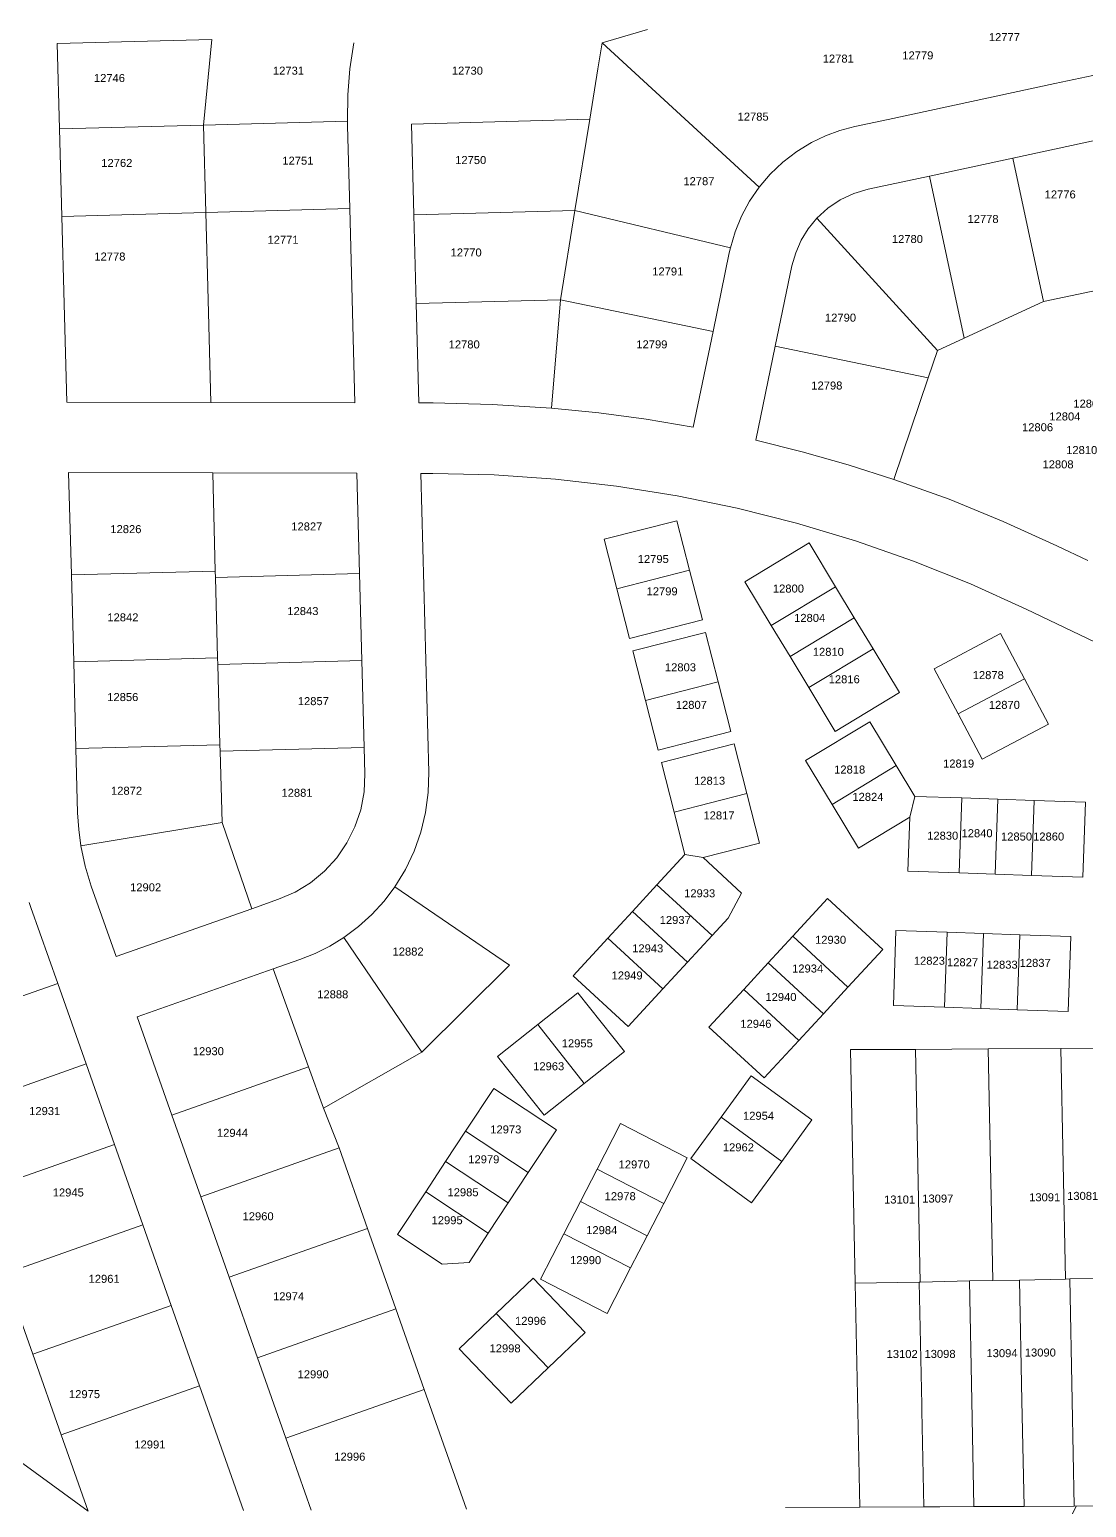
# Model space of a CAD drawing. Header units: feet. Extents: x 865220 to 2843873, y -2240498 to 972474.
# Drawn here: x 2839183 to 2840173, y 971089 to 972474 of the extents above; entities that cross this region are included whole.
import ezdxf
from ezdxf.enums import TextEntityAlignment as Align

# ---------------------------------------------------------------- set-up
doc = ezdxf.new("R2010")
doc.units = ezdxf.units.FT
doc.header["$LTSCALE"] = 0.015
doc.header["$MEASUREMENT"] = 0
doc.layers.add('Dakota County Addresses', color=7, linetype='Continuous', lineweight=5)
doc.layers.add('Dakota County Parcels', color=7, linetype='Continuous', lineweight=5)
doc.styles.add('Dimensions 100', font='arial.ttf')

# ---------------------------------------------------------------- blocks, each defined once
blk = doc.blocks.new('ACMAP_ANN_TEMPLATE_Dakota County Addresses')
at = {"layer": 'Dakota County Addresses', "style": 'Dimensions 100'}
blk.add_attdef('DakotaCountyAddress', text='', height=50, dxfattribs=at).set_placement((0, 0), align=Align.CENTER)

msp = doc.modelspace()

# ---------------------------------------------------------------- linework, layer by layer
at = {"layer": 'Dakota County Parcels', "lineweight": 5}
for p, q in [((2839208.5, 972460.6), (2839353.5, 972464.5)), ((2839345.6, 972384.2), (2839353.5, 972464.5)), ((2839719.4, 972461.3), (2839761.8, 972473.8)), ((2839210.7, 972380.7), (2839208.5, 972460.6)), ((2839715.4, 972436.9), (2839719.4, 972461.3)), ((2839719.4, 972461.3), (2839866.4, 972325.9)), ((2839707.7, 972389.7), (2839715.4, 972436.9)), ((2840143.7, 972423.1), (2840221.9, 972439.8)), ((2840065.5, 972406.3), (2840143.7, 972423.1)), ((2839987.3, 972389.5), (2840065.5, 972406.3)), ((2839210.7, 972380.7), (2839345.6, 972384.2)), ((2839345.6, 972384.2), (2839480.5, 972387.8)), ((2839347.7, 972302.3), (2839345.6, 972384.2)), ((2839480.5, 972387.8), (2839480.6, 972383.6)), ((2839482.7, 972305.9), (2839480.6, 972383.6)), ((2839540.6, 972385.2), (2839707.7, 972389.7)), ((2839542.8, 972300.2), (2839540.6, 972385.2)), ((2839693.8, 972304.2), (2839707.7, 972389.7)), ((2839956.1, 972382.9), (2839987.3, 972389.5)), ((2839212.8, 972298.7), (2839210.7, 972380.7)), ((2840104.2, 972353.2), (2840182.4, 972370)), ((2840026, 972336.5), (2840104.2, 972353.2)), ((2840104.2, 972353.2), (2840133, 972218.8)), ((2839968.6, 972324.2), (2840026, 972336.5)), ((2840026, 972336.5), (2840058.5, 972184.6)), ((2839212.8, 972298.7), (2839347.7, 972302.3)), ((2839347.7, 972302.3), (2839482.7, 972305.9)), ((2839487.5, 972123.9), (2839482.7, 972305.9)), ((2839542.8, 972300.2), (2839693.8, 972304.2)), ((2839545.1, 972217), (2839542.8, 972300.2)), ((2839680.3, 972220.6), (2839693.8, 972304.2)), ((2839693.8, 972304.2), (2839839.5, 972269.2)), ((2839920.5, 972297), (2840033.6, 972173.1)), ((2839823.2, 972190.9), (2839838.5, 972264.6)), ((2839839.5, 972269.2), (2839838.5, 972264.6)), ((2839881.6, 972177), (2839897.2, 972252.3)), ((2840133, 972218.8), (2840211.2, 972235.5)), ((2839545.1, 972217), (2839680.3, 972220.6)), ((2839547.5, 972123.8), (2839545.1, 972217)), ((2839671.7, 972119), (2839680.3, 972220.6)), ((2839680.3, 972220.6), (2839823.2, 972190.9)), ((2840058.5, 972184.6), (2840133, 972218.8)), ((2839804.5, 972101.1), (2839823.2, 972190.9)), ((2839863.3, 972088.9), (2839881.6, 972177)), ((2839881.6, 972177), (2840024.8, 972147.3)), ((2840033.6, 972173.1), (2840058.5, 972184.6)), ((2840024.8, 972147.3), (2840033.6, 972173.1)), ((2839992.7, 972052.2), (2840024.8, 972147.3)), ((2839217.5, 972124.6), (2839352.5, 972124.3)), ((2839352.5, 972124.3), (2839487.5, 972123.9)), ((2839547.5, 972123.8), (2839560.8, 972123.8)), ((2839221.8, 971962.7), (2839219.2, 972058.6)), ((2839219.2, 972058.6), (2839354.3, 972058.3)), ((2839356.7, 971966.3), (2839354.3, 972058.3)), ((2839354.3, 972058.3), (2839489.3, 972058)), ((2839491.8, 971963.9), (2839489.3, 972058)), ((2839556.8, 971777.7), (2839549.3, 972057.8)), ((2839549.3, 972057.8), (2839560.6, 972057.8)), ((2839721.2, 971996), (2839789.3, 972013.4)), ((2839789.3, 972013.4), (2839801.2, 971967)), ((2839721.2, 971996), (2839733.1, 971949.5)), ((2839853, 971956.3), (2839913.2, 971992.7)), ((2839913.2, 971992.7), (2839938, 971951.6)), ((2840145.4, 971990), (2840174.5, 971976)), ((2839221.8, 971962.7), (2839356.7, 971966.3)), ((2839356.9, 971960.3), (2839356.7, 971966.3)), ((2839733.1, 971949.5), (2839801.2, 971967)), ((2839801.2, 971967), (2839813.2, 971920.5)), ((2839224, 971881.2), (2839221.8, 971962.7)), ((2839356.9, 971960.3), (2839491.8, 971963.9)), ((2839358.9, 971884.8), (2839356.9, 971960.3)), ((2839494, 971882.4), (2839491.8, 971963.9)), ((2839853, 971956.3), (2839877.8, 971915.2)), ((2839733.1, 971949.5), (2839745, 971903)), ((2839877.8, 971915.2), (2839938, 971951.6)), ((2839938, 971951.6), (2839955.6, 971922.5)), ((2840116.8, 971930.5), (2840721.7, 971640)), ((2839745, 971903), (2839813.2, 971920.5)), ((2839877.8, 971915.2), (2839895.4, 971886.1)), ((2839895.4, 971886.1), (2839955.6, 971922.5)), ((2839955.6, 971922.5), (2839973.2, 971893.4)), ((2839748, 971891.4), (2839816.1, 971908.8)), ((2839816.1, 971908.8), (2839828.1, 971862.4)), ((2840030.5, 971874.7), (2840092.7, 971907.6)), ((2840092.7, 971907.6), (2840115.1, 971865.2)), ((2839224, 971881.2), (2839358.9, 971884.8)), ((2839359.1, 971878.8), (2839358.9, 971884.8)), ((2839748, 971891.4), (2839759.9, 971844.9)), ((2839895.4, 971886.1), (2839913, 971857)), ((2839913, 971857), (2839973.2, 971893.4)), ((2839973.2, 971893.4), (2839998, 971852.4)), ((2839226.1, 971799.8), (2839224, 971881.2)), ((2839359.1, 971878.8), (2839494, 971882.4)), ((2839361.1, 971803.3), (2839359.1, 971878.8)), ((2839496.2, 971801), (2839494, 971882.4)), ((2840030.5, 971874.7), (2840053, 971832.3)), ((2839759.9, 971844.9), (2839828.1, 971862.4)), ((2839828.1, 971862.4), (2839840, 971815.9)), ((2839913, 971857), (2839937.8, 971816)), ((2840053, 971832.3), (2840115.1, 971865.2)), ((2840115.1, 971865.2), (2840137.6, 971822.8)), ((2839759.9, 971844.9), (2839771.9, 971798.4)), ((2839937.8, 971816), (2839998, 971852.4)), ((2840053, 971832.3), (2840075.4, 971789.9)), ((2839771.9, 971798.4), (2839840, 971815.9)), ((2839910, 971788.6), (2839970.1, 971825)), ((2839970.1, 971825), (2839995, 971783.9)), ((2840075.4, 971789.9), (2840137.6, 971822.8)), ((2839226.1, 971799.8), (2839361.1, 971803.3)), ((2839227.7, 971739.5), (2839226.1, 971799.8)), ((2839361.2, 971797.4), (2839361.1, 971803.3)), ((2839361.2, 971797.4), (2839496.2, 971801)), ((2839496.8, 971776.1), (2839496.2, 971801)), ((2839774.8, 971786.8), (2839843, 971804.2)), ((2839843, 971804.2), (2839854.9, 971757.7)), ((2839363, 971730.7), (2839361.2, 971797.4)), ((2839774.8, 971786.8), (2839786.8, 971740.3)), ((2839910, 971788.6), (2839934.8, 971747.5)), ((2839934.8, 971747.5), (2839995, 971783.9)), ((2839995, 971783.9), (2840012.4, 971755.1)), ((2839786.8, 971740.3), (2839854.9, 971757.7)), ((2839854.9, 971757.7), (2839866.8, 971711.3)), ((2839934.8, 971747.5), (2839959.6, 971706.5)), ((2840007.6, 971735.5), (2840012.4, 971755.1)), ((2840012.4, 971755.1), (2840056.3, 971753.6)), ((2840053.8, 971683.3), (2840056.3, 971753.6)), ((2840056.3, 971753.6), (2840090.2, 971752.4)), ((2840087.8, 971682.2), (2840090.2, 971752.4)), ((2840090.2, 971752.4), (2840124.2, 971751.3)), ((2840121.8, 971681), (2840124.2, 971751.3)), ((2840124.2, 971751.3), (2840172.2, 971749.6)), ((2840169.8, 971679.3), (2840172.2, 971749.6)), ((2839230.7, 971708.6), (2839363, 971730.7)), ((2839363, 971730.7), (2839391, 971649.8)), ((2839786.8, 971740.3), (2839796.9, 971700.7)), ((2839959.6, 971706.5), (2840007.6, 971735.5)), ((2840005.9, 971685), (2840007.6, 971735.5)), ((2839813.9, 971697.7), (2839866.8, 971711.3)), ((2839770.7, 971672.3), (2839796.9, 971700.7)), ((2839796.9, 971700.7), (2839813.9, 971697.7)), ((2839813.9, 971697.7), (2839849.9, 971664.5)), ((2840005.9, 971685), (2840053.8, 971683.3)), ((2840053.8, 971683.3), (2840087.8, 971682.2)), ((2840087.8, 971682.2), (2840121.8, 971681)), ((2840121.8, 971681), (2840169.8, 971679.3)), ((2839240.4, 971671), (2839263.7, 971605)), ((2839632.3, 971596.9), (2839525.1, 971670.4)), ((2839747.6, 971647.3), (2839770.7, 971672.3)), ((2839770.7, 971672.3), (2839822.3, 971624.6)), ((2839837.3, 971640.8), (2839849.9, 971664.5)), ((2839182.2, 971655.7), (2839183.8, 971651)), ((2839183.8, 971651), (2839209, 971579.7)), ((2839263.7, 971605), (2839391, 971649.8)), ((2839391, 971649.8), (2839416, 971658.7)), ((2839724.6, 971622.3), (2839747.6, 971647.3)), ((2839747.6, 971647.3), (2839799.3, 971599.6)), ((2839898.1, 971624.1), (2839930.6, 971659.4)), ((2839930.6, 971659.4), (2839982.3, 971611.7)), ((2839822.3, 971624.6), (2839837.3, 971640.8)), ((2839477.3, 971622.9), (2839550.2, 971515.3)), ((2839692, 971587), (2839724.6, 971622.3)), ((2839724.6, 971622.3), (2839776.2, 971574.6)), ((2839799.3, 971599.6), (2839822.3, 971624.6)), ((2839875, 971599.1), (2839898.1, 971624.1)), ((2839898.1, 971624.1), (2839949.7, 971576.4)), ((2839992.3, 971559.1), (2839994.7, 971629.4)), ((2839994.7, 971629.4), (2840042.7, 971627.7)), ((2840040.3, 971557.4), (2840042.7, 971627.7)), ((2840042.7, 971627.7), (2840076.7, 971626.5)), ((2840074.3, 971556.3), (2840076.7, 971626.5)), ((2840076.7, 971626.5), (2840110.7, 971625.4)), ((2840108.2, 971555.1), (2840110.7, 971625.4)), ((2840110.7, 971625.4), (2840158.6, 971623.7)), ((2840156.2, 971553.4), (2840158.6, 971623.7)), ((2839949.7, 971576.4), (2839982.3, 971611.7)), ((2839283.6, 971548.4), (2839410.9, 971593.3)), ((2839410.9, 971593.3), (2839436, 971602.1)), ((2839410.9, 971593.3), (2839444.2, 971501.5)), ((2839550.2, 971515.3), (2839632.3, 971596.9)), ((2839776.2, 971574.6), (2839799.3, 971599.6)), ((2839852, 971574.1), (2839875, 971599.1)), ((2839875, 971599.1), (2839926.7, 971551.4)), ((2839079.3, 971534), (2839209, 971579.7)), ((2839209, 971579.7), (2839235.6, 971504.3)), ((2839692, 971587), (2839743.7, 971539.3)), ((2839658.9, 971541.2), (2839696.5, 971571)), ((2839696.5, 971571), (2839740.2, 971515.9)), ((2839743.7, 971539.3), (2839776.2, 971574.6)), ((2839819.4, 971538.8), (2839852, 971574.1)), ((2839852, 971574.1), (2839903.6, 971526.4)), ((2839926.7, 971551.4), (2839949.7, 971576.4)), ((2839903.6, 971526.4), (2839926.7, 971551.4)), ((2839992.3, 971559.1), (2840040.3, 971557.4)), ((2840040.3, 971557.4), (2840074.3, 971556.3)), ((2840074.3, 971556.3), (2840108.2, 971555.1)), ((2840108.2, 971555.1), (2840156.2, 971553.4)), ((2839283.6, 971548.4), (2839316.1, 971456.3)), ((2839621.3, 971511.4), (2839658.9, 971541.2)), ((2839658.9, 971541.2), (2839702.5, 971486.1)), ((2839819.4, 971538.8), (2839871.1, 971491.2)), ((2839871.1, 971491.2), (2839903.6, 971526.4)), ((2839458.2, 971462.9), (2839550.2, 971515.3)), ((2839621.3, 971511.4), (2839664.9, 971456.3)), ((2839702.5, 971486.1), (2839740.2, 971515.9)), ((2839952.1, 971517.7), (2840013.1, 971518)), ((2839956.6, 971298.7), (2839952.1, 971517.7)), ((2840013.1, 971518), (2840081.1, 971518.4)), ((2840017.5, 971299.9), (2840013.1, 971518)), ((2840081.1, 971518.4), (2840149.1, 971518.7)), ((2840085.5, 971301.3), (2840081.1, 971518.4)), ((2840153.5, 971302.7), (2840149.1, 971518.7)), ((2839105.9, 971458.5), (2839235.6, 971504.3)), ((2839235.6, 971504.3), (2839262.2, 971428.8)), ((2839316.1, 971456.3), (2839444.2, 971501.5)), ((2839444.2, 971501.5), (2839458.2, 971462.9)), ((2839591.3, 971441.2), (2839617.7, 971481.3)), ((2839617.7, 971481.3), (2839676.4, 971442.7)), ((2839664.9, 971456.3), (2839702.5, 971486.1)), ((2839830.7, 971454.4), (2839859, 971493.2)), ((2839859, 971493.2), (2839915.8, 971451.8)), ((2839316.1, 971456.3), (2839343, 971379.9)), ((2839458.2, 971462.9), (2839472.7, 971425.6)), ((2839802.5, 971415.6), (2839830.7, 971454.4)), ((2839830.7, 971454.4), (2839887.6, 971413)), ((2839572.6, 971412.8), (2839591.3, 971441.2)), ((2839591.3, 971441.2), (2839650, 971402.6)), ((2839650, 971402.6), (2839676.4, 971442.7)), ((2839714.5, 971405.7), (2839736.4, 971448.4)), ((2839736.4, 971448.4), (2839799, 971416.3)), ((2839887.6, 971413), (2839915.8, 971451.8)), ((2839132.5, 971383.1), (2839262.2, 971428.8)), ((2839262.2, 971428.8), (2839288.8, 971353.4)), ((2839343, 971379.9), (2839472.7, 971425.6)), ((2839472.7, 971425.6), (2839499.3, 971350.2)), ((2839553.9, 971384.4), (2839572.6, 971412.8)), ((2839572.6, 971412.8), (2839631.3, 971374.2)), ((2839777, 971373.6), (2839799, 971416.3)), ((2839802.5, 971415.6), (2839859.3, 971374.2)), ((2839859.3, 971374.2), (2839887.6, 971413)), ((2839631.3, 971374.2), (2839650, 971402.6)), ((2839698.9, 971375.5), (2839714.5, 971405.7)), ((2839714.5, 971405.7), (2839777, 971373.6)), ((2839527.5, 971344.4), (2839553.9, 971384.4)), ((2839553.9, 971384.4), (2839612.6, 971345.8)), ((2839343, 971379.9), (2839369.6, 971304.5)), ((2839612.6, 971345.8), (2839631.3, 971374.2)), ((2839683.4, 971345.2), (2839698.9, 971375.5)), ((2839698.9, 971375.5), (2839761.5, 971343.3)), ((2839761.5, 971343.3), (2839777, 971373.6)), ((2839159.1, 971307.6), (2839288.8, 971353.4)), ((2839288.8, 971353.4), (2839315.4, 971277.9)), ((2839369.6, 971304.5), (2839499.3, 971350.2)), ((2839499.3, 971350.2), (2839525.9, 971274.8)), ((2839527.5, 971344.4), (2839569.5, 971316.7)), ((2839594.5, 971318.2), (2839612.6, 971345.8)), ((2839661.5, 971302.6), (2839683.4, 971345.2)), ((2839683.4, 971345.2), (2839745.9, 971313.1)), ((2839745.9, 971313.1), (2839761.5, 971343.3)), ((2839569.5, 971316.7), (2839594.5, 971318.2)), ((2839159.1, 971307.6), (2839185.7, 971232.2)), ((2839369.6, 971304.5), (2839396.2, 971229)), ((2839620, 971270.4), (2839654.7, 971303.6)), ((2839654.7, 971303.6), (2839703.3, 971252.7)), ((2839661.5, 971302.6), (2839724, 971270.4)), ((2839724, 971270.4), (2839745.9, 971313.1)), ((2840017.5, 971299.9), (2840063.5, 971300.9)), ((2840063.5, 971300.9), (2840085.5, 971301.3)), ((2840085.5, 971301.3), (2840110.5, 971301.8)), ((2840110.5, 971301.8), (2840153.5, 971302.7)), ((2840153.5, 971302.7), (2840157.5, 971302.8)), ((2840157.5, 971302.8), (2840204.5, 971303.7)), ((2840016.5, 971299.9), (2839956.6, 971298.7)), ((2839960.8, 971088.8), (2839956.6, 971298.7)), ((2840016.5, 971299.9), (2840017.5, 971299.9)), ((2839185.7, 971232.2), (2839315.4, 971277.9)), ((2839315.4, 971277.9), (2839342, 971202.5)), ((2839396.2, 971229), (2839525.9, 971274.8)), ((2839525.9, 971274.8), (2839552.5, 971199.3)), ((2839585.3, 971237.3), (2839620, 971270.4)), ((2839620, 971270.4), (2839668.6, 971219.6)), ((2839004.1, 971254.8), (2839237.6, 971085.1)), ((2839668.6, 971219.6), (2839703.3, 971252.7)), ((2839185.7, 971232.2), (2839212.3, 971156.8)), ((2839585.3, 971237.3), (2839633.9, 971186.4)), ((2839396.2, 971229), (2839422.8, 971153.6)), ((2839633.9, 971186.4), (2839668.6, 971219.6)), ((2839212.3, 971156.8), (2839342, 971202.5)), ((2839342, 971202.5), (2839383.1, 971085.9)), ((2839422.8, 971153.6), (2839552.5, 971199.3)), ((2839552.5, 971199.3), (2839592.1, 971086.9)), ((2840019, 971179.1), (2840020.8, 971089.1)), ((2839212.3, 971156.8), (2839237.6, 971085.1)), ((2839422.8, 971153.6), (2839446.6, 971086.2)), ((2839891.1, 971088.5), (2839960.8, 971088.8)), ((2839960.8, 971088.8), (2840020.8, 971089.1)), ((2840020.8, 971089.1), (2840035.8, 971089.2)), ((2840035.8, 971089.2), (2840067.8, 971089.4)), ((2840067.8, 971089.4), (2840114.8, 971089.6)), ((2840079.1, 970919.1), (2840163.6, 971089.9)), ((2840114.8, 971089.6), (2840161.8, 971089.9)), ((2840161.8, 971089.9), (2840208.8, 971090.1))]:
    msp.add_line(p, q, dxfattribs=at)
for points in [[(2839486.5, 972461.4), (2839482.9, 972437), (2839480.9, 972412.5), (2839480.5, 972387.8)], [(2839956.1, 972382.9), (2839942.1, 972379.2), (2839928.6, 972374.2), (2839915.6, 972367.9)], [(2839915.6, 972367.9), (2839901.7, 972359.5), (2839888.7, 972349.5), (2839876.9, 972338.3), (2839866.4, 972325.9)], [(2839866.4, 972325.9), (2839857.5, 972312.8), (2839850, 972298.9), (2839844, 972284.3), (2839839.5, 972269.2)], [(2839968.6, 972324.2), (2839955.2, 972320.2), (2839942.5, 972314.3), (2839930.8, 972306.5), (2839920.5, 972297)], [(2839217.5, 972124.6), (2839215, 972216.8), (2839212.8, 972298.7)], [(2839352.5, 972124.3), (2839349.9, 972220.3), (2839347.7, 972302.3)], [(2839920.5, 972297), (2839912.4, 972287.1), (2839905.8, 972276.3), (2839900.7, 972264.6), (2839897.2, 972252.3)], [(2839671.7, 972119), (2839616.3, 972122.5), (2839560.8, 972123.8)], [(2839804.5, 972101.1), (2839760.4, 972108.5), (2839716.2, 972114.5), (2839671.7, 972119)], [(2839992.7, 972052.2), (2839949.9, 972065.8), (2839906.8, 972078.1), (2839863.3, 972088.9)], [(2840116.8, 971930.5), (2840064.4, 971954.2), (2840011, 971975.6), (2839956.7, 971994.6), (2839901.6, 972011.1), (2839845.8, 972025.2), (2839789.5, 972036.8), (2839732.7, 972045.8), (2839675.5, 972052.4), (2839618.2, 972056.3), (2839560.6, 972057.8)], [(2840145.4, 971990), (2840095.3, 972012.7), (2840044.4, 972033.5), (2839992.7, 972052.2)], [(2839416, 971658.7), (2839431.6, 971665.4), (2839446, 971674.2), (2839459.1, 971685), (2839470.5, 971697.5), (2839480.1, 971711.4), (2839487.6, 971726.5), (2839493, 971742.6), (2839496.1, 971759.2), (2839496.8, 971776.1)], [(2839525.1, 971670.4), (2839535, 971686.6), (2839543.1, 971703.7), (2839549.4, 971721.5), (2839553.8, 971740), (2839556.3, 971758.7), (2839556.8, 971777.7)], [(2839227.7, 971739.5), (2839228.7, 971724), (2839230.7, 971708.6)], [(2839230.7, 971708.6), (2839234.7, 971689.6), (2839240.4, 971671)], [(2839477.3, 971622.9), (2839490.9, 971633.1), (2839503.4, 971644.5), (2839514.9, 971656.9), (2839525.1, 971670.4)], [(2839436, 971602.1), (2839450.3, 971607.9), (2839464.1, 971614.8), (2839477.3, 971622.9)], [(2840149.1, 971518.7), (2840276.1, 971519.4), (2840460.1, 971520.3)], [(2840063.5, 971300.9), (2840065.8, 971188.6), (2840067.8, 971089.4)], [(2840110.5, 971301.8), (2840112.8, 971188.6), (2840114.8, 971089.6)], [(2840157.5, 971302.8), (2840159.8, 971188.6), (2840161.8, 971089.9)], [(2840016.5, 971299.9), (2840018.9, 971184.9), (2840019, 971179.1)]]:
    msp.add_lwpolyline(points, dxfattribs=at)

# ---------------------------------------------------------------- block references
at = {"layer": 'Dakota County Addresses', "lineweight": 5, "xscale": 0.15, "yscale": 0.15, "zscale": 0.15}
for p, values in [((2840096.3, 972462.9), {'DakotaCountyAddress': '12777'}), ((2840015.2, 972445.8), {'DakotaCountyAddress': '12779'}), ((2839425.3, 972431.5), {'DakotaCountyAddress': '12731'}), ((2839593, 972431.5), {'DakotaCountyAddress': '12730'}), ((2839940.6, 972442.8), {'DakotaCountyAddress': '12781'}), ((2839257.5, 972424.6), {'DakotaCountyAddress': '12746'}), ((2839860.8, 972388.4), {'DakotaCountyAddress': '12785'}), ((2839434.1, 972347.1), {'DakotaCountyAddress': '12751'}), ((2839596.1, 972347.7), {'DakotaCountyAddress': '12750'}), ((2839264.4, 972345), {'DakotaCountyAddress': '12762'}), ((2839810, 972327.9), {'DakotaCountyAddress': '12787'}), ((2840148.6, 972315.5), {'DakotaCountyAddress': '12776'}), ((2840076.3, 972292.5), {'DakotaCountyAddress': '12778'}), ((2839420.2, 972273), {'DakotaCountyAddress': '12771'}), ((2840005.4, 972273.7), {'DakotaCountyAddress': '12780'}), ((2839257.9, 972257.3), {'DakotaCountyAddress': '12778'}), ((2839591.8, 972261.1), {'DakotaCountyAddress': '12770'}), ((2839780.8, 972243.3), {'DakotaCountyAddress': '12791'}), ((2839942.7, 972200), {'DakotaCountyAddress': '12790'}), ((2839590, 972174.9), {'DakotaCountyAddress': '12780'}), ((2839765.9, 972175), {'DakotaCountyAddress': '12799'}), ((2839929.9, 972136.4), {'DakotaCountyAddress': '12798'}), ((2840175.5, 972119.4), {'DakotaCountyAddress': '12802'}), ((2840127.4, 972097.3), {'DakotaCountyAddress': '12806'}), ((2840153, 972107.4), {'DakotaCountyAddress': '12804'}), ((2840168.8, 972075.9), {'DakotaCountyAddress': '12810'}), ((2840146.6, 972062.5), {'DakotaCountyAddress': '12808'}), ((2839272.9, 972001.8), {'DakotaCountyAddress': '12826'}), ((2839442.5, 972004.3), {'DakotaCountyAddress': '12827'}), ((2839767.2, 971973.8), {'DakotaCountyAddress': '12795'}), ((2839893.9, 971946.1), {'DakotaCountyAddress': '12800'}), ((2839775.5, 971943.5), {'DakotaCountyAddress': '12799'}), ((2839270.1, 971919.1), {'DakotaCountyAddress': '12842'}), ((2839438.8, 971925), {'DakotaCountyAddress': '12843'}), ((2839913.8, 971918.6), {'DakotaCountyAddress': '12804'}), ((2839931.3, 971886.8), {'DakotaCountyAddress': '12810'}), ((2839792.7, 971872.3), {'DakotaCountyAddress': '12803'}), ((2840081.2, 971865), {'DakotaCountyAddress': '12878'}), ((2839946.2, 971861.1), {'DakotaCountyAddress': '12816'}), ((2839270, 971844.4), {'DakotaCountyAddress': '12856'}), ((2839448.6, 971840.6), {'DakotaCountyAddress': '12857'}), ((2839802.9, 971837.1), {'DakotaCountyAddress': '12807'}), ((2840096.3, 971837.1), {'DakotaCountyAddress': '12870'}), ((2840053.4, 971782.1), {'DakotaCountyAddress': '12819'}), ((2839820, 971766), {'DakotaCountyAddress': '12813'}), ((2839951.3, 971776.5), {'DakotaCountyAddress': '12818'}), ((2839273.5, 971756.6), {'DakotaCountyAddress': '12872'}), ((2839433.3, 971754.7), {'DakotaCountyAddress': '12881'}), ((2839968.4, 971750.9), {'DakotaCountyAddress': '12824'}), ((2839828.8, 971733.5), {'DakotaCountyAddress': '12817'}), ((2840038.5, 971714.5), {'DakotaCountyAddress': '12830'}), ((2840070.7, 971716.8), {'DakotaCountyAddress': '12840'}), ((2840107.7, 971713.7), {'DakotaCountyAddress': '12850'}), ((2840137.8, 971713.7), {'DakotaCountyAddress': '12860'}), ((2839291.4, 971666.1), {'DakotaCountyAddress': '12902'}), ((2839810.7, 971660.5), {'DakotaCountyAddress': '12933'}), ((2839787.8, 971635.5), {'DakotaCountyAddress': '12937'}), ((2839933.4, 971616.9), {'DakotaCountyAddress': '12930'}), ((2839537.4, 971605.9), {'DakotaCountyAddress': '12882'}), ((2839762, 971608.9), {'DakotaCountyAddress': '12943'}), ((2839911.9, 971590), {'DakotaCountyAddress': '12934'}), ((2840026, 971597.3), {'DakotaCountyAddress': '12823'}), ((2840057.1, 971595.9), {'DakotaCountyAddress': '12827'}), ((2840094.2, 971593.6), {'DakotaCountyAddress': '12833'}), ((2840125.2, 971595.3), {'DakotaCountyAddress': '12837'}), ((2839742.7, 971583.5), {'DakotaCountyAddress': '12949'}), ((2839466.8, 971565.8), {'DakotaCountyAddress': '12888'}), ((2839886.9, 971563.3), {'DakotaCountyAddress': '12940'}), ((2839863.4, 971538.2), {'DakotaCountyAddress': '12946'}), ((2839696, 971519.9), {'DakotaCountyAddress': '12955'}), ((2839350.2, 971512.5), {'DakotaCountyAddress': '12930'}), ((2839669.2, 971498.4), {'DakotaCountyAddress': '12963'}), ((2839196.8, 971456.4), {'DakotaCountyAddress': '12931'}), ((2839865.9, 971452), {'DakotaCountyAddress': '12954'}), ((2839372.8, 971436), {'DakotaCountyAddress': '12944'}), ((2839629, 971439.2), {'DakotaCountyAddress': '12973'}), ((2839847, 971422.4), {'DakotaCountyAddress': '12962'}), ((2839608.4, 971411.2), {'DakotaCountyAddress': '12979'}), ((2839749.3, 971406.4), {'DakotaCountyAddress': '12970'}), ((2839218.9, 971380.1), {'DakotaCountyAddress': '12945'}), ((2839588.9, 971380.3), {'DakotaCountyAddress': '12985'}), ((2839736.2, 971376.6), {'DakotaCountyAddress': '12978'}), ((2840169.7, 971376.9), {'DakotaCountyAddress': '13081'}), ((2839998.1, 971373.5), {'DakotaCountyAddress': '13101'}), ((2840033.9, 971374.4), {'DakotaCountyAddress': '13097'}), ((2840134.1, 971375.6), {'DakotaCountyAddress': '13091'}), ((2839396.8, 971357.8), {'DakotaCountyAddress': '12960'}), ((2839574, 971354.1), {'DakotaCountyAddress': '12995'}), ((2839718.9, 971344.8), {'DakotaCountyAddress': '12984'}), ((2839703.8, 971316.7), {'DakotaCountyAddress': '12990'}), ((2839252.5, 971299.2), {'DakotaCountyAddress': '12961'}), ((2839425.4, 971282.8), {'DakotaCountyAddress': '12974'}), ((2839652.2, 971259.8), {'DakotaCountyAddress': '12996'}), ((2839628.3, 971234), {'DakotaCountyAddress': '12998'}), ((2840000.5, 971228.7), {'DakotaCountyAddress': '13102'}), ((2840036, 971228.8), {'DakotaCountyAddress': '13098'}), ((2840094.1, 971229.5), {'DakotaCountyAddress': '13094'}), ((2840130, 971230.1), {'DakotaCountyAddress': '13090'}), ((2839448.4, 971209.7), {'DakotaCountyAddress': '12990'}), ((2839234.1, 971191.1), {'DakotaCountyAddress': '12975'}), ((2839295.4, 971143.9), {'DakotaCountyAddress': '12991'}), ((2839482.8, 971132.5), {'DakotaCountyAddress': '12996'})]:
    msp.add_blockref('ACMAP_ANN_TEMPLATE_Dakota County Addresses', p, dxfattribs=at).add_auto_attribs(values)

doc.saveas('drawing.dxf')
